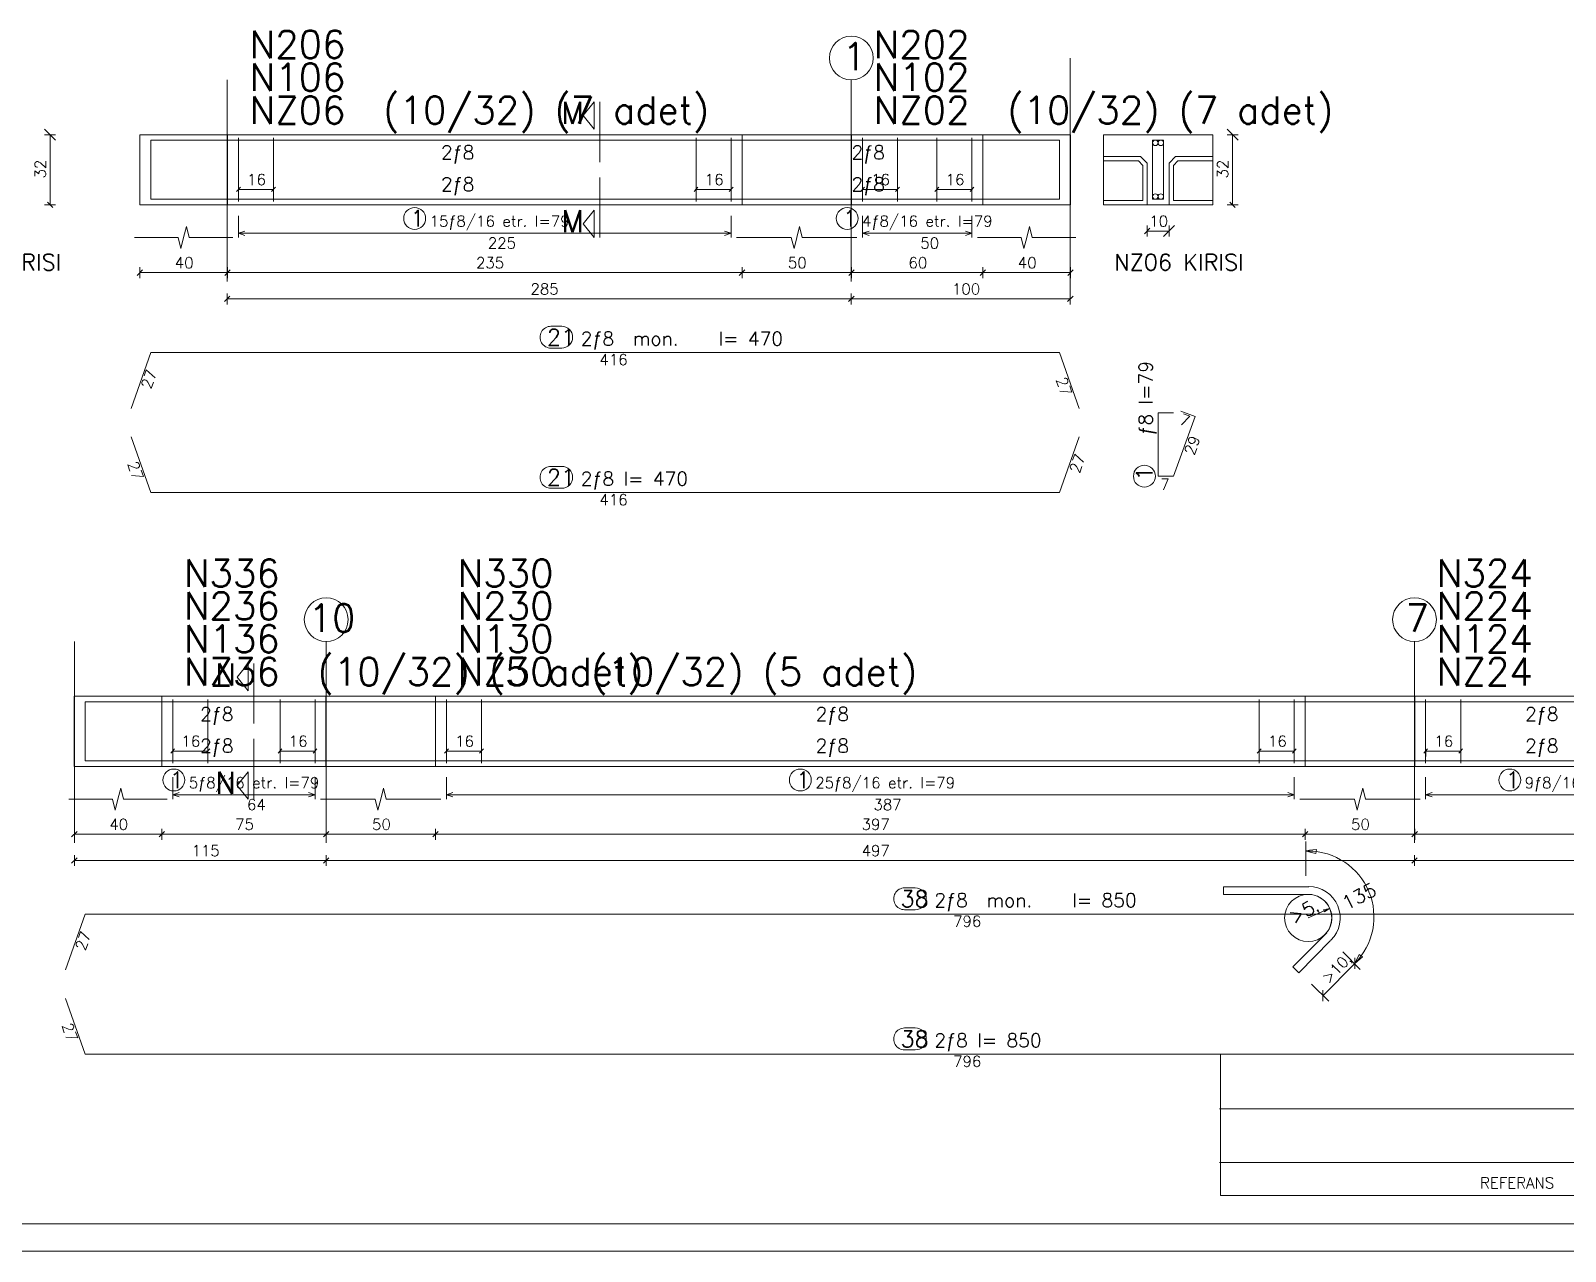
# Model space of a CAD drawing. Header units: inches. Extents: x -1.11 to 0.08, y 2.98 to 3.82.
# Drawn here: x -0.4732 to -0.1929, y 2.9812 to 3.2042 of the extents above; entities that cross this region are included whole.
import ezdxf

# ---------------------------------------------------------------- set-up
doc = ezdxf.new("R2010")
doc.units = ezdxf.units.IN
doc.header["$MEASUREMENT"] = 0
doc.linetypes.add('CENTER', pattern=[0.006500000000000001, 0.002, -0.001, 0.0005, -0.001, 0.002])
doc.linetypes.add('HIDDEN', pattern=[0.006, 0.002, -0.002, 0.002])
for name, color, linetype, lineweight in [('DONATI', 84, 'Continuous', 0), ('OLCU', 1, 'Continuous', 0), ('PENC2', 1, 'Continuous', 0), ('PENC3', 5, 'Continuous', 0), ('PENC4', 84, 'Continuous', 0), ('PEND2', 1, 'CENTER', 0), ('PENH3', 2, 'HIDDEN', 0)]:
    doc.layers.add(name, color=color, linetype=linetype, lineweight=lineweight)
doc.styles.add('RomanSTA', font='RomanSTA')

msp = doc.modelspace()

# ---------------------------------------------------------------- linework, layer by layer
at = {"layer": 'DONATI', "linetype": 'Continuous'}
for p, q in [((-0.4512505097762745, 3.173433110782922), (-0.4512505097762745, 3.184233110782921)), ((-0.4512505097762745, 3.184233110782921), (-0.2852505011932056, 3.184233110782921)), ((-0.4512505097762745, 3.184233110782921), (-0.4512505097762745, 3.173433110782922)), ((-0.2852505011932056, 3.184233110782921), (-0.2852505011932056, 3.173433110782922)), ((-0.2852505011932056, 3.173433110782922), (-0.2852505011932056, 3.184233110782921)), ((-0.4512505097762745, 3.173433110782922), (-0.2852505011932056, 3.173433110782922)), ((-0.4548505111114185, 3.135233110782921), (-0.4512505097762745, 3.145433110782922)), ((-0.4512505097762745, 3.145433110782922), (-0.2852505011932056, 3.145433110782922)), ((-0.2852505011932056, 3.145433110782922), (-0.2816504998580616, 3.135233110782921)), ((-0.2672504945174854, 3.134433110782922), (-0.2672504945174854, 3.122833110782921)), ((-0.2672504945174854, 3.134433110782922), (-0.2644505067245166, 3.134433110782922)), ((-0.2630787654296558, 3.134733110782922), (-0.260450498618285, 3.133733110782921)), ((-0.2644505067245166, 3.122833110782921), (-0.260450498618285, 3.133733110782921)), ((-0.4548505111114185, 3.130033110782922), (-0.4512505097762745, 3.119833110782921)), ((-0.2852505011932056, 3.119833110782921), (-0.2816504998580616, 3.130033110782922)), ((-0.2644505067245166, 3.122833110782921), (-0.2672504945174854, 3.122833110782921)), ((-0.4512505097762745, 3.119833110782921), (-0.2852505011932056, 3.119833110782921)), ((-0.4632504744903247, 3.070833110782921), (-0.4632504744903247, 3.081633110782922)), ((-0.4632504744903247, 3.081633110782922), (-0.1440504951850574, 3.081633110782922)), ((-0.4632504744903247, 3.081633110782922), (-0.4632504744903247, 3.070833110782921)), ((-0.4632504744903247, 3.070833110782921), (-0.1440504951850574, 3.070833110782921)), ((-0.4668504758254688, 3.032633110782922), (-0.4632504744903247, 3.042833110782921)), ((-0.4632504744903247, 3.042833110782921), (-0.1440504951850574, 3.042833110782921)), ((-0.4668504758254688, 3.027433110782921), (-0.4632504744903247, 3.017233110782922)), ((-0.4632504744903247, 3.017233110782922), (-0.1440504951850574, 3.017233110782922))]:
    msp.add_line(p, q, dxfattribs=at)
at = {"layer": 'OLCU', "linetype": 'Continuous'}
for p, q in [((-0.4352497024909656, 3.174233110782922), (-0.4352508945838611, 3.176233110782921)), ((-0.4288497133628528, 3.174233110782922), (-0.4288509054557483, 3.176233110782921)), ((-0.3516497178451221, 3.174233110782922), (-0.3516508503333728, 3.176233110782921)), ((-0.3452496691123645, 3.174233110782922), (-0.3452508612052601, 3.176233110782921)), ((-0.3212496800796192, 3.174233110782922), (-0.3212508721725147, 3.176233110782921)), ((-0.3148496909515064, 3.174233110782922), (-0.3148508830444019, 3.176233110782921)), ((-0.3076496882812183, 3.174233110782922), (-0.3076508803741138, 3.176233110782921)), ((-0.3012496991531055, 3.174233110782922), (-0.301250891246001, 3.176233110782921)), ((-0.4356036348716419, 3.174833110782922), (-0.4348975582496326, 3.175633110782921)), ((-0.4352504773513477, 3.175233110782921), (-0.4288504882232349, 3.175233110782921)), ((-0.4292036457435291, 3.174833110782922), (-0.4284975691215198, 3.175633110782921)), ((-0.3520035906211536, 3.174833110782922), (-0.3512975736037891, 3.175633110782921)), ((-0.3516504927055042, 3.175233110782921), (-0.3452505035773914, 3.175233110782921)), ((-0.3456036014930408, 3.174833110782922), (-0.3448975844756763, 3.175633110782921)), ((-0.3216036124602955, 3.174833110782922), (-0.3208975358382862, 3.175633110782921)), ((-0.3212504549400013, 3.175233110782921), (-0.3148504658118885, 3.175233110782921)), ((-0.3152036233321827, 3.174833110782922), (-0.3144975467101734, 3.175633110782921)), ((-0.3080036206618946, 3.174833110782922), (-0.3072975440398853, 3.175633110782921)), ((-0.3076504631416004, 3.175233110782921), (-0.3012504740134876, 3.175233110782921)), ((-0.3016036315337818, 3.174833110782922), (-0.3008975549117725, 3.175633110782921)), ((-0.3781475587264698, 3.150233110782922), (-0.3761975331679981, 3.150233110782922)), ((-0.3781507177726429, 3.146233110782922), (-0.3762006922141712, 3.146233110782922)), ((-0.3781475587264698, 3.124633110782922), (-0.3761975331679981, 3.124633110782922)), ((-0.3781507177726429, 3.120633110782922), (-0.3762006922141712, 3.120633110782922)), ((-0.4476035995856922, 3.072233110782922), (-0.4468975825683277, 3.073033110782922)), ((-0.4472496672050159, 3.071633110782921), (-0.4472508592979114, 3.073633110782922)), ((-0.4472505016700428, 3.072633110782922), (-0.4408504529372852, 3.072633110782922)), ((-0.4412036104575794, 3.072233110782922), (-0.4404975338355701, 3.073033110782922)), ((-0.4408496780769031, 3.071633110782921), (-0.4408508701697986, 3.073633110782922)), ((-0.4280036254302662, 3.072233110782922), (-0.4272975488082569, 3.073033110782922)), ((-0.4276496930495899, 3.071633110782921), (-0.4276508851424854, 3.073633110782922)), ((-0.427650467909972, 3.072633110782922), (-0.4212504787818592, 3.072633110782922)), ((-0.4216036363021534, 3.072233110782922), (-0.4208975596801441, 3.073033110782922)), ((-0.4212497039214771, 3.071633110782921), (-0.4212508960143726, 3.073633110782922)), ((-0.3976035876647632, 3.072233110782922), (-0.3968975706473987, 3.073033110782922)), ((-0.3972497148887317, 3.071633110782921), (-0.3972508473769825, 3.073633110782922)), ((-0.3972504897491138, 3.072633110782922), (-0.390850500621001, 3.072633110782922)), ((-0.3912035985366504, 3.072233110782922), (-0.3904975815192859, 3.073033110782922)), ((-0.3908496661559742, 3.071633110782921), (-0.3908508582488697, 3.073633110782922)), ((-0.2491235895530384, 3.072233110782922), (-0.2484175725356739, 3.073033110782922)), ((-0.2487696571723621, 3.071633110782921), (-0.2487708492652576, 3.073633110782922)), ((-0.248770491637389, 3.072633110782922), (-0.2423705025092762, 3.072633110782922)), ((-0.2427236004249256, 3.072233110782922), (-0.2420175834075611, 3.073033110782922)), ((-0.2423696680442493, 3.071633110782921), (-0.2423708601371448, 3.073633110782922)), ((-0.2187236113921802, 3.072233110782922), (-0.2180175347701709, 3.073033110782922)), ((-0.2183696790115039, 3.071633110782921), (-0.2183708711043995, 3.073633110782922)), ((-0.218370453871886, 3.072633110782922), (-0.2119704647437732, 3.072633110782922)), ((-0.2123236222640674, 3.072233110782922), (-0.2116175456420581, 3.073033110782922)), ((-0.2119696898833912, 3.071633110782921), (-0.2119708819762867, 3.073633110782922)), ((-0.3135475678817432, 3.047633110782921), (-0.3115975423232715, 3.047633110782921)), ((-0.3135507269279163, 3.043633110782921), (-0.3116007013694446, 3.043633110782921)), ((-0.2371304197684925, 3.027933110782921), (-0.2313304705993335, 3.033833110782922)), ((-0.2360304160491626, 3.026933110782922), (-0.2392304702178638, 3.030033110782921)), ((-0.2371304197684925, 3.026933110782922), (-0.2371304197684925, 3.028933110782921)), ((-0.3135475678817432, 3.022033110782921), (-0.3115975423232715, 3.022033110782921)), ((-0.3135507269279163, 3.018033110782921), (-0.3116007013694446, 3.018033110782921))]:
    msp.add_line(p, q, dxfattribs=at)
at = {"layer": 'PENC2', "linetype": 'Continuous'}
for p, q in [((-0.468650416888396, 3.184233110782921), (-0.4706504507438343, 3.186233110782922)), ((-0.4706504507438343, 3.185233110782922), (-0.468650416888396, 3.185233110782922)), ((-0.4696504636184375, 3.172433110782921), (-0.4696504636184375, 3.185233110782922)), ((-0.252650455989043, 3.184233110782921), (-0.2546504898444812, 3.186233110782922)), ((-0.2546504898444812, 3.185233110782922), (-0.252650455989043, 3.185233110782922)), ((-0.2536505027190845, 3.172433110782921), (-0.2536505027190845, 3.185233110782922)), ((-0.2772504849807422, 3.181233110782922), (-0.2704504890815418, 3.181233110782922)), ((-0.2772504849807422, 3.180433110782921), (-0.2708504958526294, 3.180433110782921)), ((-0.2708504958526294, 3.180433110782921), (-0.2700504823104541, 3.179633110782921)), ((-0.2704504890815418, 3.181233110782922), (-0.2692504687682789, 3.180033110782921)), ((-0.2700504823104541, 3.179633110782921), (-0.2700504823104541, 3.173233110782922)), ((-0.2692504687682789, 3.180033110782921), (-0.2692504687682789, 3.172433110782921)), ((-0.264050499953429, 3.181233110782922), (-0.2652504606620472, 3.180033110782921)), ((-0.2652504606620472, 3.180033110782921), (-0.2652504606620472, 3.172433110782921)), ((-0.2636504931823414, 3.180433110782921), (-0.2644505067245166, 3.179633110782921)), ((-0.2644505067245166, 3.179633110782921), (-0.2644505067245166, 3.173233110782922)), ((-0.264050499953429, 3.181233110782922), (-0.2572505040542286, 3.181233110782922)), ((-0.2572505040542286, 3.180433110782921), (-0.2636504931823414, 3.180433110782921)), ((-0.4706504507438343, 3.172433110782921), (-0.468650416888396, 3.172433110782921)), ((-0.4701504273788135, 3.172933110782922), (-0.4691504402534168, 3.171933110782922)), ((-0.2700504823104541, 3.173233110782922), (-0.2772504849807422, 3.173233110782922)), ((-0.2772504849807422, 3.172433110782921), (-0.2692504687682789, 3.172433110782921)), ((-0.2652504606620472, 3.172433110782921), (-0.2572505040542286, 3.172433110782921)), ((-0.2644505067245166, 3.173233110782922), (-0.2572505040542286, 3.173233110782922)), ((-0.2546504898444812, 3.172433110782921), (-0.252650455989043, 3.172433110782921)), ((-0.2541504664794605, 3.172933110782922), (-0.2531504793540638, 3.171933110782922)), ((-0.4452505274192493, 3.166433110782922), (-0.4447505040542286, 3.168433110782921)), ((-0.4447505040542286, 3.168433110782921), (-0.4442504806892078, 3.166433110782922)), ((-0.4352504773513477, 3.170433110782922), (-0.4352504773513477, 3.166433110782922)), ((-0.3452505035773914, 3.170433110782922), (-0.3452505035773914, 3.166433110782922)), ((-0.3332504792586963, 3.166433110782922), (-0.3327504558936756, 3.168433110782921)), ((-0.3327504558936756, 3.168433110782921), (-0.3322504921332996, 3.166433110782922)), ((-0.3212504549400013, 3.170433110782922), (-0.3212504549400013, 3.166433110782922)), ((-0.3012504740134876, 3.170433110782922), (-0.3012504740134876, 3.166433110782922)), ((-0.2912504835502308, 3.166433110782922), (-0.29075046018521, 3.168433110782921)), ((-0.29075046018521, 3.168433110782921), (-0.290250496424834, 3.166433110782922)), ((-0.2687505050079029, 3.168133110782922), (-0.2697504921332996, 3.167133110782922)), ((-0.2692504687682789, 3.168633110782921), (-0.2692504687682789, 3.166633110782922)), ((-0.2662505073920887, 3.166633110782922), (-0.2642504735366504, 3.168633110782921)), ((-0.2652504606620472, 3.166633110782922), (-0.2652504606620472, 3.168633110782921)), ((-0.4542504711524646, 3.166433110782922), (-0.446250514544646, 3.166433110782922)), ((-0.446250514544646, 3.166433110782922), (-0.4457504911796253, 3.164433110782921)), ((-0.4457504911796253, 3.164433110782921), (-0.4452505274192493, 3.166433110782922)), ((-0.4442504806892078, 3.166433110782922), (-0.4362505240813892, 3.166433110782922)), ((-0.4352504773513477, 3.167233110782921), (-0.4340505166427295, 3.167633110782921)), ((-0.4352504773513477, 3.167233110782921), (-0.3452505035773914, 3.167233110782921)), ((-0.4352504773513477, 3.167233110782921), (-0.4340505166427295, 3.166833110782922)), ((-0.3452505035773914, 3.167233110782921), (-0.3464504642860096, 3.167633110782921)), ((-0.3452505035773914, 3.167233110782921), (-0.3464504642860096, 3.166833110782922)), ((-0.3442504568473499, 3.166433110782922), (-0.3342504663840931, 3.166433110782922)), ((-0.3342504663840931, 3.166433110782922), (-0.3337505026237171, 3.164433110782921)), ((-0.3337505026237171, 3.164433110782921), (-0.3332504792586963, 3.166433110782922)), ((-0.3322504921332996, 3.166433110782922), (-0.3222505016700428, 3.166433110782922)), ((-0.3212504549400013, 3.167233110782921), (-0.3200504942313831, 3.167633110782921)), ((-0.3212504549400013, 3.167233110782921), (-0.3012504740134876, 3.167233110782921)), ((-0.3212504549400013, 3.167233110782921), (-0.3200504942313831, 3.166833110782922)), ((-0.3012504740134876, 3.167233110782921), (-0.3024504943267505, 3.167633110782921)), ((-0.3012504740134876, 3.167233110782921), (-0.3024504943267505, 3.166833110782922)), ((-0.3002504868880909, 3.166433110782922), (-0.2922504706756275, 3.166433110782922)), ((-0.2922504706756275, 3.166433110782922), (-0.2917505069152515, 3.164433110782921)), ((-0.2917505069152515, 3.164433110782921), (-0.2912504835502308, 3.166433110782922)), ((-0.290250496424834, 3.166433110782922), (-0.2822504802123706, 3.166433110782922)), ((-0.2692504687682789, 3.167633110782921), (-0.2652504606620472, 3.167633110782921)), ((-0.4527505202666919, 3.160533110782922), (-0.4537505073920887, 3.159533110782922)), ((-0.4532504840270679, 3.161033110782922), (-0.4532504840270679, 3.159033110782921)), ((-0.4532504840270679, 3.160033110782921), (-0.4372905059234302, 3.160033110782921)), ((-0.4367504878417652, 3.160533110782922), (-0.4377505345718067, 3.159533110782922)), ((-0.4372505112067859, 3.161033110782922), (-0.4372505112067859, 3.159033110782921)), ((-0.4372505112067859, 3.160033110782921), (-0.3432504697219532, 3.160033110782921)), ((-0.3427505059615772, 3.160533110782922), (-0.3437504930869739, 3.159533110782922)), ((-0.3432504697219532, 3.161033110782922), (-0.3432504697219532, 3.159033110782921)), ((-0.3432504697219532, 3.160033110782921), (-0.3232904835120838, 3.160033110782921)), ((-0.3227504654304187, 3.160533110782922), (-0.3237505121604602, 3.159533110782922)), ((-0.3232504887954395, 3.161033110782922), (-0.3232504887954395, 3.159033110782921)), ((-0.3232504887954395, 3.160033110782921), (-0.2992504997626941, 3.160033110782921)), ((-0.2987504763976734, 3.160533110782922), (-0.2997504635230701, 3.159533110782922)), ((-0.2992504997626941, 3.161033110782922), (-0.2992504997626941, 3.159033110782921)), ((-0.2992504997626941, 3.160033110782921), (-0.2832904620544117, 3.160033110782921)), ((-0.2837504907027881, 3.159533110782922), (-0.2827505035773914, 3.160533110782922)), ((-0.2832504673377674, 3.161033110782922), (-0.2832504673377674, 3.159033110782921)), ((-0.4367904825584095, 3.155733110782922), (-0.4377904696838062, 3.154733110782922)), ((-0.4372905059234302, 3.156233110782921), (-0.4372905059234302, 3.154233110782922)), ((-0.4372905059234302, 3.155233110782921), (-0.3232904835120838, 3.155233110782921)), ((-0.322790460147063, 3.155733110782922), (-0.3237905068771045, 3.154733110782922)), ((-0.3232904835120838, 3.156233110782921), (-0.3232904835120838, 3.154233110782922)), ((-0.3232904835120838, 3.155233110782921), (-0.2832904620544117, 3.155233110782921)), ((-0.2837904854194324, 3.154733110782922), (-0.2827904982940357, 3.155733110782922)), ((-0.2832904620544117, 3.156233110782921), (-0.2832904620544117, 3.154233110782922)), ((-0.4472505016700428, 3.067833110782921), (-0.4472505016700428, 3.063833110782921)), ((-0.4212504787818592, 3.067833110782921), (-0.4212504787818592, 3.063833110782921)), ((-0.3972504897491138, 3.067833110782921), (-0.3972504897491138, 3.063833110782921)), ((-0.2423705025092762, 3.067833110782921), (-0.2423705025092762, 3.063833110782921)), ((-0.218370453871886, 3.067833110782921), (-0.218370453871886, 3.063833110782921)), ((-0.4572504921332996, 3.063833110782921), (-0.4567504687682789, 3.065833110782922)), ((-0.4567504687682789, 3.065833110782922), (-0.4562504454032581, 3.063833110782921)), ((-0.4472505016700428, 3.064633110782922), (-0.4460504813567798, 3.065033110782922)), ((-0.4472505016700428, 3.064633110782922), (-0.4212504787818592, 3.064633110782922)), ((-0.4472505016700428, 3.064633110782922), (-0.4460504813567798, 3.064233110782922)), ((-0.4212504787818592, 3.064633110782922), (-0.4224504990951221, 3.065033110782922)), ((-0.4212504787818592, 3.064633110782922), (-0.4224504990951221, 3.064233110782922)), ((-0.4092504544631641, 3.063833110782921), (-0.4087504907027881, 3.065833110782922)), ((-0.4087504907027881, 3.065833110782922), (-0.4082504673377674, 3.063833110782921)), ((-0.3972504897491138, 3.064633110782922), (-0.3960504694358509, 3.065033110782922)), ((-0.3972504897491138, 3.064633110782922), (-0.2423705025092762, 3.064633110782922)), ((-0.3972504897491138, 3.064633110782922), (-0.3960504694358509, 3.064233110782922)), ((-0.2423705025092762, 3.064633110782922), (-0.2435704632178943, 3.065033110782922)), ((-0.2423705025092762, 3.064633110782922), (-0.2435704632178943, 3.064233110782922)), ((-0.2303704781905811, 3.063833110782921), (-0.2298704548255603, 3.065833110782922)), ((-0.2298704548255603, 3.065833110782922), (-0.2293704910651844, 3.063833110782921)), ((-0.218370453871886, 3.064633110782922), (-0.2171704931632679, 3.065033110782922)), ((-0.218370453871886, 3.064633110782922), (-0.1620505018607776, 3.064633110782922)), ((-0.218370453871886, 3.064633110782922), (-0.2171704931632679, 3.064233110782922)), ((-0.4662504358665149, 3.063833110782921), (-0.4582504792586963, 3.063833110782921)), ((-0.4582504792586963, 3.063833110782921), (-0.4577504558936756, 3.061833110782922)), ((-0.4577504558936756, 3.061833110782922), (-0.4572504921332996, 3.063833110782921)), ((-0.4562504454032581, 3.063833110782921), (-0.4482504887954395, 3.063833110782921)), ((-0.4202504916564624, 3.063833110782921), (-0.4102505011932056, 3.063833110782921)), ((-0.4102505011932056, 3.063833110782921), (-0.4097504778281849, 3.061833110782922)), ((-0.4097504778281849, 3.061833110782922), (-0.4092504544631641, 3.063833110782921)), ((-0.4082504673377674, 3.063833110782921), (-0.3982504768745105, 3.063833110782921)), ((-0.2413704557792347, 3.063833110782921), (-0.2313704653159778, 3.063833110782921)), ((-0.2313704653159778, 3.063833110782921), (-0.2308705015556018, 3.061833110782922)), ((-0.2308705015556018, 3.061833110782922), (-0.2303704781905811, 3.063833110782921)), ((-0.2293704910651844, 3.063833110782921), (-0.2193705006019275, 3.063833110782921)), ((-0.4652104540244739, 3.058433110782921), (-0.4652104540244739, 3.056433110782922)), ((-0.4492504759208362, 3.058433110782921), (-0.4492504759208362, 3.056433110782922)), ((-0.4192105098144214, 3.058433110782921), (-0.4192105098144214, 3.056433110782922)), ((-0.3992504639999073, 3.058433110782921), (-0.3992504639999073, 3.056433110782922)), ((-0.2403704686538379, 3.058433110782921), (-0.2403704686538379, 3.056433110782922)), ((-0.2203704877273243, 3.058433110782921), (-0.2203704877273243, 3.056433110782922)), ((-0.4647104902640979, 3.057933110782922), (-0.4657104773894947, 3.056933110782921)), ((-0.4652104540244739, 3.057433110782922), (-0.4492504759208362, 3.057433110782922)), ((-0.4487504525558155, 3.057933110782922), (-0.449750499285857, 3.056933110782921)), ((-0.4492504759208362, 3.057433110782922), (-0.4192505045310657, 3.057433110782922)), ((-0.4187104864494007, 3.057933110782922), (-0.4197104735747974, 3.056933110782921)), ((-0.4192105098144214, 3.057433110782922), (-0.3992504639999073, 3.057433110782922)), ((-0.3987505002395313, 3.057933110782922), (-0.399750487364928, 3.056933110782921)), ((-0.3992504639999073, 3.057433110782922), (-0.2403704686538379, 3.057433110782922)), ((-0.239870504893462, 3.057933110782922), (-0.2408704920188587, 3.056933110782921)), ((-0.2403704686538379, 3.057433110782922), (-0.2204104824439685, 3.057433110782922)), ((-0.2402304573432605, 3.056133110782921), (-0.2402304573432605, 3.049833110782922)), ((-0.2198704643623035, 3.057933110782922), (-0.220870511092345, 3.056933110782921)), ((-0.2203704877273243, 3.057433110782922), (-0.1600504680053394, 3.057433110782922)), ((-0.4647104902640979, 3.053133110782921), (-0.4657104773894947, 3.052133110782921)), ((-0.4652104540244739, 3.053633110782922), (-0.4652104540244739, 3.051633110782921)), ((-0.4187104864494007, 3.053133110782921), (-0.4197104735747974, 3.052133110782921)), ((-0.4192105098144214, 3.053633110782922), (-0.4192105098144214, 3.051633110782921)), ((-0.2402304573432605, 3.054433110782921), (-0.2383304400817554, 3.054633110782921)), ((-0.2384304566756885, 3.053933110782922), (-0.2402304573432605, 3.054333110782922)), ((-0.2383304400817554, 3.054633110782921), (-0.2384304566756885, 3.053933110782922)), ((-0.2199104590789478, 3.053133110782921), (-0.2209105058089893, 3.052133110782921)), ((-0.2204104824439685, 3.053633110782922), (-0.2204104824439685, 3.051633110782921)), ((-0.4652104540244739, 3.052633110782922), (-0.4192105098144214, 3.052633110782922)), ((-0.4192105098144214, 3.052633110782922), (-0.2204104824439685, 3.052633110782922)), ((-0.2204104824439685, 3.052633110782922), (-0.1600104732886951, 3.052633110782922)), ((-0.230330423869292, 3.032733110782921), (-0.2335304184333484, 3.035933110782921)), ((-0.2313304705993335, 3.033833110782922), (-0.2305304570571582, 3.035433110782921)), ((-0.2299304170982044, 3.035033110782921), (-0.2313304705993335, 3.033833110782922)), ((-0.2313304705993335, 3.032833110782922), (-0.2313304705993335, 3.034833110782921)), ((-0.2305304570571582, 3.035433110782921), (-0.2299304170982044, 3.035033110782921))]:
    msp.add_line(p, q, dxfattribs=at)
at = {"layer": 'PENC2'}
for centre, radius in [((-0.403049306430022, 3.169933110782921), 0.002000000094994903), ((-0.3240493102447193, 3.169933110782921), 0.002000000094994903), ((-0.2697504921332996, 3.122833110782921), 0.002000000094994903), ((-0.447049276389281, 3.067333110782922), 0.002000000094994903), ((-0.3326093120948475, 3.067333110782922), 0.002000000094994903), ((-0.2030092640296619, 3.067333110782922), 0.002000000094994903), ((-0.2398304505721729, 3.042133110782922), 0.004306326154619455)]:
    msp.add_circle(centre, radius, dxfattribs=at)
for centre, radius, start, end in [((-0.3781491084472339, 3.148233110782921), 0.002000000094994903, 90.00122447294544, 270.0036734188379), ((-0.376199142493407, 3.148233110782921), 0.002000000094994903, 270.0036734188379, 90.00122447294544), ((-0.3781491084472339, 3.122633110782921), 0.002000000094994903, 90.00122447294544, 270.0036734188379), ((-0.376199142493407, 3.122633110782921), 0.002000000094994903, 270.0036734188379, 90.00122447294544), ((-0.2398304505721729, 3.042333110782922), 0.01201409008353949, 315.0042856553107, 90.00122447294544), ((-0.3135491176025074, 3.045633110782922), 0.002000000094994903, 90.00122447294544, 270.0036734188379), ((-0.3115991516486805, 3.045633110782922), 0.002000000094994903, 270.0036734188379, 90.00122447294544), ((-0.3135491176025074, 3.020033110782922), 0.002000000094994903, 90.00122447294544, 270.0036734188379), ((-0.3115991516486805, 3.020033110782922), 0.002000000094994903, 270.0036734188379, 90.00122447294544)]:
    msp.add_arc(centre, radius, start, end, dxfattribs=at)
at = {"layer": 'PENC3', "linetype": 'Continuous'}
for p, q in [((-0.4532504840270679, 3.185233110782922), (-0.4372905059234302, 3.185233110782922)), ((-0.4532504840270679, 3.185233110782922), (-0.4532504840270679, 3.172433110782921)), ((-0.4372905059234302, 3.185233110782922), (-0.3232904835120838, 3.185233110782922)), ((-0.3232904835120838, 3.185233110782922), (-0.2832904620544117, 3.185233110782922)), ((-0.2832904620544117, 3.185233110782922), (-0.2832504673377674, 3.185233110782922)), ((-0.2832504673377674, 3.185233110782922), (-0.2832504673377674, 3.172433110782921)), ((-0.2772504849807422, 3.185233110782922), (-0.2572505040542286, 3.185233110782922)), ((-0.4532504840270679, 3.172433110782921), (-0.4372905059234302, 3.172433110782921)), ((-0.4372905059234302, 3.172433110782921), (-0.4372505112067859, 3.172433110782921)), ((-0.4372505112067859, 3.172433110782921), (-0.3432504697219532, 3.172433110782921)), ((-0.3432504697219532, 3.172433110782921), (-0.3232904835120838, 3.172433110782921)), ((-0.3232904835120838, 3.172433110782921), (-0.3232504887954395, 3.172433110782921)), ((-0.3232504887954395, 3.172433110782921), (-0.2992504997626941, 3.172433110782921)), ((-0.2992504997626941, 3.172433110782921), (-0.2832904620544117, 3.172433110782921)), ((-0.2832904620544117, 3.172433110782921), (-0.2832504673377674, 3.172433110782921)), ((-0.2692504687682789, 3.172433110782921), (-0.2652504606620472, 3.172433110782921)), ((-0.4652504487411182, 3.082633110782921), (-0.4652104540244739, 3.082633110782921)), ((-0.4652504487411182, 3.082633110782921), (-0.4652504487411182, 3.069833110782922)), ((-0.4652104540244739, 3.082633110782921), (-0.4192105098144214, 3.082633110782921)), ((-0.4192105098144214, 3.082633110782921), (-0.2204104824439685, 3.082633110782921)), ((-0.2204104824439685, 3.082633110782921), (-0.1600104732886951, 3.082633110782921)), ((-0.4652504487411182, 3.069833110782922), (-0.4652104540244739, 3.069833110782922)), ((-0.4652104540244739, 3.069833110782922), (-0.4492504759208362, 3.069833110782922)), ((-0.4492504759208362, 3.069833110782922), (-0.4192505045310657, 3.069833110782922)), ((-0.4192505045310657, 3.069833110782922), (-0.4192105098144214, 3.069833110782922)), ((-0.4192105098144214, 3.069833110782922), (-0.3992504639999073, 3.069833110782922)), ((-0.3992504639999073, 3.069833110782922), (-0.2403704686538379, 3.069833110782922)), ((-0.2403704686538379, 3.069833110782922), (-0.2204104824439685, 3.069833110782922)), ((-0.2204104824439685, 3.069833110782922), (-0.2203704877273243, 3.069833110782922)), ((-0.2203704877273243, 3.069833110782922), (-0.1600504680053394, 3.069833110782922)), ((-0.2397304339782398, 3.047833110782922), (-0.2553304596320789, 3.047833110782922)), ((-0.2553304596320789, 3.047833110782922), (-0.2553304596320789, 3.046433110782921)), ((-0.2553304596320789, 3.046433110782921), (-0.2396304173843067, 3.046433110782921)), ((-0.2398304505721729, 3.042133110782922), (-0.2359304590598743, 3.043833110782922)), ((-0.2359304590598743, 3.043833110782922), (-0.2370304627792041, 3.043633110782921)), ((-0.2370304627792041, 3.043633110782921), (-0.2368304295913379, 3.043233110782921)), ((-0.2368304295913379, 3.043233110782921), (-0.2359304590598743, 3.043833110782922)), ((-0.2426304383651416, 3.033233110782922), (-0.2364304228202503, 3.039433110782921)), ((-0.2357304258720081, 3.038033110782921), (-0.2415304346458118, 3.032133110782921)), ((-0.2415304346458118, 3.032133110782921), (-0.2426304383651416, 3.033233110782922)), ((-0.2560304565803211, 3.017233110782922), (-0.106030480422179, 3.017233110782922)), ((-0.2560304565803211, 3.007233110782921), (-0.106030480422179, 3.007233110782921)), ((-1.106530444182555, 2.986233110782921), (0.08246956630786251, 2.986233110782921)), ((-1.106530444182555, 2.981233110782922), (0.08246956630786251, 2.981233110782922))]:
    msp.add_line(p, q, dxfattribs=at)
at = {"layer": 'PENC3'}
for centre in [(-0.3232904835120838, 3.199233110782921), (-0.4192105098144214, 3.096633110782922), (-0.2204104824439685, 3.096633110782922)]:
    msp.add_circle(centre, 0.004000000189989805, dxfattribs=at)
for centre, radius in [((-0.2397304339782398, 3.042133110782922), 0.005746691953390837), ((-0.2398304505721729, 3.042133110782922), 0.004312654957175255)]:
    msp.add_arc(centre, radius, 315.0042856553107, 90.00122447294544, dxfattribs=at)
at = {"layer": 'PENC4', "linetype": 'Continuous'}
for p, q in [((-0.3702504797355335, 3.191233110782921), (-0.3722505135909717, 3.188733110782922)), ((-0.3702504797355335, 3.191233110782921), (-0.3702504797355335, 3.186233110782922)), ((-0.3692504926101368, 3.191233110782921), (-0.3692504926101368, 3.180233110782921)), ((-0.3722505135909717, 3.188733110782922), (-0.3702504797355335, 3.186233110782922)), ((-0.4352504773513477, 3.184633110782921), (-0.4352504773513477, 3.173033110782922)), ((-0.4288504882232349, 3.184633110782921), (-0.4288504882232349, 3.173033110782922)), ((-0.3516504927055042, 3.184633110782921), (-0.3516504927055042, 3.173033110782922)), ((-0.3452505035773914, 3.184633110782921), (-0.3452505035773914, 3.173033110782922)), ((-0.3212504549400013, 3.184633110782921), (-0.3212504549400013, 3.173033110782922)), ((-0.3148504658118885, 3.184633110782921), (-0.3148504658118885, 3.173033110782922)), ((-0.3076504631416004, 3.184633110782921), (-0.3076504631416004, 3.173033110782922)), ((-0.3012504740134876, 3.184633110782921), (-0.3012504740134876, 3.173033110782922)), ((-0.2682504816428821, 3.184233110782921), (-0.2662505073920887, 3.184233110782921)), ((-0.2682504816428821, 3.173433110782922), (-0.2682504816428821, 3.184233110782921)), ((-0.2662505073920887, 3.184233110782921), (-0.2662505073920887, 3.173433110782922)), ((-0.3692504926101368, 3.166433110782922), (-0.3692504926101368, 3.177433110782922)), ((-0.2662505073920887, 3.173433110782922), (-0.2682504816428821, 3.173433110782922)), ((-0.3722505135909717, 3.168933110782922), (-0.3702504797355335, 3.171433110782921)), ((-0.3702504797355335, 3.166433110782922), (-0.3702504797355335, 3.171433110782921)), ((-0.3702504797355335, 3.166433110782922), (-0.3722505135909717, 3.168933110782922)), ((-0.4334504766837757, 3.088633110782922), (-0.4354505105392139, 3.086133110782922)), ((-0.4334504766837757, 3.088633110782922), (-0.4334504766837757, 3.083633110782921)), ((-0.4324504895583789, 3.088633110782922), (-0.4324504895583789, 3.077633110782922)), ((-0.4354505105392139, 3.086133110782922), (-0.4334504766837757, 3.083633110782921)), ((-0.4472505016700428, 3.082033110782922), (-0.4472505016700428, 3.070433110782921)), ((-0.4408504529372852, 3.082033110782922), (-0.4408504529372852, 3.070433110782921)), ((-0.427650467909972, 3.082033110782922), (-0.427650467909972, 3.070433110782921)), ((-0.4212504787818592, 3.082033110782922), (-0.4212504787818592, 3.070433110782921)), ((-0.3972504897491138, 3.082033110782922), (-0.3972504897491138, 3.070433110782921)), ((-0.390850500621001, 3.082033110782922), (-0.390850500621001, 3.070433110782921)), ((-0.248770491637389, 3.082033110782922), (-0.248770491637389, 3.070433110782921)), ((-0.2423705025092762, 3.082033110782922), (-0.2423705025092762, 3.070433110782921)), ((-0.218370453871886, 3.082033110782922), (-0.218370453871886, 3.070433110782921)), ((-0.2119704647437732, 3.082033110782922), (-0.2119704647437732, 3.070433110782921)), ((-0.4324504895583789, 3.063833110782921), (-0.4324504895583789, 3.074833110782921)), ((-0.4354505105392139, 3.066333110782922), (-0.4334504766837757, 3.068833110782922)), ((-0.4334504766837757, 3.063833110782921), (-0.4334504766837757, 3.068833110782922)), ((-0.4334504766837757, 3.063833110782921), (-0.4354505105392139, 3.066333110782922)), ((-0.2558304233924549, 3.017233110782922), (-0.2558304233924549, 2.991433110782922)), ((-0.2560304565803211, 2.997433110782922), (-0.106030480422179, 2.997433110782922)), ((-0.2558304233924549, 2.991433110782922), (-0.1062303944007557, 2.991433110782922))]:
    msp.add_line(p, q, dxfattribs=at)
at = {"layer": 'PENC4'}
for centre in [(-0.2677504582778614, 3.183733110782922), (-0.2667504711524646, 3.183733110782922), (-0.2677504582778614, 3.173933110782921), (-0.2667504711524646, 3.173933110782921)]:
    msp.add_circle(centre, 0.0005000000237487257, dxfattribs=at)
at = {"layer": 'PEND2', "linetype": 'CENTER'}
for p, q in [((-0.2832904620544117, 3.199233110782921), (-0.2832904620544117, 3.154433110782922)), ((-0.4372905059234302, 3.195233110782921), (-0.4372905059234302, 3.158433110782922)), ((-0.3232904835120838, 3.195233110782921), (-0.3232904835120838, 3.158433110782922)), ((-0.4652104540244739, 3.092633110782922), (-0.4652104540244739, 3.055833110782921)), ((-0.4192105098144214, 3.092633110782922), (-0.4192105098144214, 3.055833110782921)), ((-0.2204104824439685, 3.092633110782922), (-0.2204104824439685, 3.055833110782921))]:
    msp.add_line(p, q, dxfattribs=at)
at = {"layer": 'PENH3', "linetype": 'HIDDEN'}
for p, q in [((-0.4372505112067859, 3.185233110782922), (-0.4372505112067859, 3.172433110782921)), ((-0.3432504697219532, 3.185233110782922), (-0.3432504697219532, 3.172433110782921)), ((-0.3232504887954395, 3.185233110782922), (-0.3232504887954395, 3.172433110782921)), ((-0.2992504997626941, 3.185233110782922), (-0.2992504997626941, 3.172433110782921)), ((-0.2772504849807422, 3.185233110782922), (-0.2772504849807422, 3.172433110782921)), ((-0.2572505040542286, 3.185233110782922), (-0.2572505040542286, 3.172433110782921)), ((-0.4492504759208362, 3.082633110782921), (-0.4492504759208362, 3.069833110782922)), ((-0.4192505045310657, 3.082633110782921), (-0.4192505045310657, 3.069833110782922)), ((-0.3992504639999073, 3.082633110782921), (-0.3992504639999073, 3.069833110782922)), ((-0.2403704686538379, 3.082633110782921), (-0.2403704686538379, 3.069833110782922)), ((-0.2203704877273243, 3.082633110782921), (-0.2203704877273243, 3.069833110782922))]:
    msp.add_line(p, q, dxfattribs=at)

# ---------------------------------------------------------------- texts
at = {"layer": 'PENC2', "style": 'RomanSTA'}
for s, p in [(' 225', (-0.3910504742042225, 3.164433110782921)), (' 50', (-0.3120504780189197, 3.164433110782921)), ('416', (-0.3692908449546497, 3.143133110782922)), ('7', (-0.2668504877463977, 3.120333110782922)), ('416', (-0.3692908449546497, 3.117533110782921)), (' 64', (-0.4350505037681263, 3.061833110782922)), (' 387', (-0.3206104798690479, 3.061833110782922)), ('796', (-0.3046908541099231, 3.040533110782921)), ('796', (-0.3046908541099231, 3.014933110782922))]:
    msp.add_text(s, height=0.002, dxfattribs=at).set_placement(p)
for s, height, rotation, p in [('27', 0.002, 70.5297986741655, (-0.4512540264503162, 3.138633110782922)), ('27', 0.002, 289.4750992176179, (-0.2859404845611255, 3.140533110782922)), ('7', 0.002, 339.8333282901543, (-0.2635250850097339, 3.132433110782921)), ('29', 0.002, 69.82973879579806, (-0.2606753869430225, 3.126533110782922)), ('27', 0.002, 70.5297986741655, (-0.2816540165321033, 3.123233110782921)), ('27', 0.002, 289.4750992176179, (-0.4555404944793384, 3.125133110782921)), ('135', 0.0025, 27.00036734188362, (-0.2328304214851062, 3.043533110782922)), ('>5‚', 0.0025, 27.00036734188362, (-0.2425304217712085, 3.041033110782922)), ('27', 0.002, 70.5297986741655, (-0.4632539911643665, 3.036033110782922)), ('27', 0.002, 289.4750992176179, (-0.4675404591933887, 3.022533110782922))]:
    msp.add_text(s, height=height, rotation=rotation, dxfattribs=at).set_placement(p)
at = {"layer": 'PENC3', "style": 'RomanSTA'}
for s, height, p in [('2ƒ8', 0.0025, (-0.3982504768745105, 3.180733110782922)), ('2ƒ8', 0.0025, (-0.3232504887954395, 3.180733110782922)), ('16', 0.002, (-0.4336508078948658, 3.176033110782921)), ('2ƒ8', 0.0025, (-0.3982504768745105, 3.174933110782922)), ('16', 0.002, (-0.3500508232490223, 3.176033110782921)), ('2ƒ8', 0.0025, (-0.3232504887954395, 3.174933110782922)), ('16', 0.002, (-0.3196507854835193, 3.176033110782921)), ('16', 0.002, (-0.3060507936851184, 3.176033110782921)), ('  15ƒ8/16 etr. l=79', 0.002, (-0.4030504985229175, 3.168433110782921)), ('  4ƒ8/16 etr. l=79', 0.002, (-0.3240505023376148, 3.168433110782921)), ('10', 0.002, (-0.2688504619971912, 3.168433110782921)), ('NZ38 KIRISI', 0.003, (-0.4912504716293018, 3.160433110782921)), ('40', 0.002, (-0.4468705220595997, 3.160833110782922)), ('235', 0.002, (-0.3918504877463977, 3.160833110782922)), ('50', 0.002, (-0.3348704738990467, 3.160833110782922)), ('60', 0.002, (-0.312850491561095, 3.160833110782922)), ('40', 0.002, (-0.2928704781905811, 3.160833110782922)), ('NZ06 KIRISI', 0.003, (-0.2752505107299488, 3.160433110782921)), ('285', 0.002, (-0.3818904919997852, 3.156033110782921)), ('100', 0.002, (-0.3048904700652759, 3.156033110782921)), ('  2ƒ8  mon.   l= 470', 0.0025, (-0.376150326289336, 3.146733110782922)), ('  2ƒ8 l= 470', 0.0025, (-0.376150326289336, 3.121133110782921)), ('2ƒ8', 0.0025, (-0.4422504468337696, 3.078133110782922)), ('2ƒ8', 0.0025, (-0.3298104567901294, 3.078133110782922)), ('2ƒ8', 0.0025, (-0.2002104683295887, 3.078133110782922)), ('16', 0.002, (-0.4456507726089161, 3.073433110782922)), ('16', 0.002, (-0.42605079845349, 3.073433110782922)), ('16', 0.002, (-0.3956508202926319, 3.073433110782922)), ('16', 0.002, (-0.247170822180907, 3.073433110782922)), ('16', 0.002, (-0.2167707844154041, 3.073433110782922)), ('2ƒ8', 0.0025, (-0.4422504468337696, 3.072333110782921)), ('2ƒ8', 0.0025, (-0.3298104567901294, 3.072333110782921)), ('2ƒ8', 0.0025, (-0.2002104683295887, 3.072333110782921)), ('  5ƒ8/16 etr. l=79', 0.002, (-0.4470504684821766, 3.065833110782922)), ('  25ƒ8/16 etr. l=79', 0.002, (-0.332610504187743, 3.065833110782922)), ('  9ƒ8/16 etr. l=79', 0.002, (-0.2030104561225574, 3.065833110782922)), ('40', 0.002, (-0.4588304920570057, 3.058233110782921)), ('75', 0.002, (-0.4358504577056568, 3.058233110782921)), ('50', 0.002, (-0.4108304543868702, 3.058233110782921)), ('397', 0.002, (-0.3214104934112232, 3.058233110782921)), ('50', 0.002, (-0.2319904728309314, 3.058233110782921)), ('115', 0.002, (-0.4438104792014759, 3.053433110782922)), ('497', 0.002, (-0.3214104934112232, 3.053433110782922)), ('  2ƒ8  mon.   l= 850', 0.0025, (-0.3115503354446094, 3.044133110782921)), ('  2ƒ8 l= 850', 0.0025, (-0.3115503354446094, 3.018533110782922)), ('REFERANS', 0.002, (-0.2084304256812732, 2.992733110782921))]:
    msp.add_text(s, height=height, dxfattribs=at).set_placement(p)
for s, height, rotation, p in [('32', 0.002, 90.00122447294544, (-0.4704504175559681, 3.177233110782922)), ('32', 0.002, 90.00122447294544, (-0.254450456656615, 3.177233110782922)), ('    ƒ8 l=79', 0.0025, 90.00122447294544, (-0.2682504816428821, 3.122833110782921)), ('>10‚', 0.002, 45.00061223647272, (-0.2361304326430957, 3.030033110782921))]:
    msp.add_text(s, height=height, rotation=rotation, dxfattribs=at).set_placement(p)
at = {"layer": 'PENC4', "style": 'RomanSTA'}
for s, height, p in [('N206', 0.005, (-0.4332505031005542, 3.199233110782921)), ('N202', 0.005, (-0.3192504806892078, 3.199233110782921)), ('1', 0.005, (-0.3249035640136402, 3.197033110782922)), ('N106', 0.005, (-0.4332505031005542, 3.193233110782922)), ('N102', 0.005, (-0.3192504806892078, 3.193233110782922)), ('NZ06  (10/32) (7 adet)', 0.005, (-0.4332505031005542, 3.187233110782921)), ('NZ02  (10/32) (7 adet)', 0.005, (-0.3192504806892078, 3.187233110782921)), ('M', 0.004, (-0.3762504620925586, 3.187233110782921)), ('1', 0.003, (-0.4038005037681263, 3.168433110782921)), ('M', 0.004, (-0.3762504620925586, 3.167433110782921)), ('1', 0.003, (-0.3248005075828235, 3.168433110782921)), ('21', 0.003, (-0.3789003057853382, 3.146733110782922)), ('21', 0.003, (-0.3789003057853382, 3.121133110782921)), ('N336', 0.005, (-0.4452504678146045, 3.102633110782921)), ('N330', 0.005, (-0.3952504558936756, 3.102633110782921)), ('N324', 0.005, (-0.2163704796210926, 3.102633110782921)), ('N236', 0.005, (-0.4452504678146045, 3.096633110782922)), ('N230', 0.005, (-0.3952504558936756, 3.096633110782922)), ('N224', 0.005, (-0.2163704796210926, 3.096633110782922)), ('10', 0.005, (-0.4224426312820118, 3.094433110782921)), ('7', 0.005, (-0.2220295234100025, 3.094433110782921)), ('N136', 0.005, (-0.4452504678146045, 3.090633110782921)), ('N130', 0.005, (-0.3952504558936756, 3.090633110782921)), ('N124', 0.005, (-0.2163704796210926, 3.090633110782921)), ('NZ36  (10/32) (5 adet)', 0.005, (-0.4452504678146045, 3.084633110782922)), ('NZ30  (10/32) (5 adet)', 0.005, (-0.3952504558936756, 3.084633110782922)), ('NZ24  (10/32) (8 adet)', 0.005, (-0.2163704796210926, 3.084633110782922)), ('N', 0.004, (-0.4394504590408008, 3.084633110782922)), ('1', 0.003, (-0.4478004737273853, 3.065833110782922)), ('N', 0.004, (-0.4394504590408008, 3.064833110782922)), ('1', 0.003, (-0.3333605094329517, 3.065833110782922)), ('1', 0.003, (-0.2037604613677662, 3.065833110782922)), ('38', 0.003, (-0.3143003149406116, 3.044133110782921)), ('38', 0.003, (-0.3143003149406116, 3.018533110782922))]:
    msp.add_text(s, height=height, dxfattribs=at).set_placement(p)
msp.add_text('1', height=0.003, rotation=90.00122447294544, dxfattribs=at).set_placement((-0.2682516737357776, 3.122033110782922))

doc.saveas('drawing.dxf')
